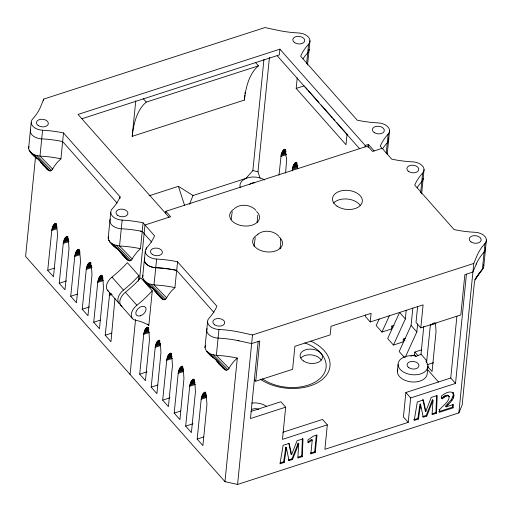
<?xml version="1.0" encoding="UTF-8"?>
<svg xmlns="http://www.w3.org/2000/svg" width="512" height="512" viewBox="0 0 512 512"><rect width="100%" height="100%" fill="white"/><g stroke="black" fill="none" stroke-linecap="round" stroke-linejoin="round"><path stroke-width="0.77" d="M453.35 395.053L452.672 392.269C456.736 397.555 449.286 403.219 446.067 406.835L445.491 406.189L451.424 399.578L453.35 395.053L453.926 395.699M298.707 443.872L292.582 459.462L289.018 460.614L288.448 459.968L292.006 458.816L298.138 443.226L298.707 443.872L297.843 458.048L302.272 456.614L301.696 455.968L302.426 438.227M302.272 456.614L303.002 438.874L297.018 440.813L291.61 454.662L291.04 454.01L288.8 443.469M422.656 416.582L426.221 415.43L432.41 399.821L432.986 400.467L432.058 414.662L436.486 413.235L435.91 412.582L436.608 395.616M436.486 413.235L437.216 395.494L431.232 397.427L425.824 411.277L425.248 410.63L422.816 399.309M298.035 444.698L298.138 443.226M432.294 401.299L432.41 399.821M306.598 63.827L308.557 44.224A11.232 7.149 5.7 0 0 298.605 32.979A85.594 54.445 5.7 0 1 277.664 30.278L264.966 27.558L43.699 99.085L40.518 106.97A85.594 54.445 5.7 0 1 32.614 118.995A11.232 7.149 5.7 0 0 42.566 130.24A85.594 54.445 5.7 0 1 63.507 132.941L60.922 158.816L57.261 162.387L54.547 165.965A129.05 56.403 72.1 0 0 52.653 169.05L51.494 170.451L50.118 170.97L48.614 170.579L43.405 164.915A16.122 2.867 32.9 0 0 41.466 162.291C37.005 157.971 30.246 154.778 28.614 148.384L31.2 122.509M35.565 156.614L25.6 256.442L224.966 481.658L237.587 484.442L458.854 412.915L462.157 405.024L474.496 281.427A85.594 54.445 5.7 0 1 482.4 269.408L483.482 267.731L483.814 265.888L486.4 240.013M43.539 100.653L43.699 99.085M42.566 130.24L39.987 156.115L52.653 169.05M47.738 270.304L51.878 229.453L53.286 225.427L55.635 223.232L57.12 229.76L57.517 235.827L53.485 276.8L47.738 270.304L54.298 268.186M59.232 283.29L63.373 242.438L64.781 238.413L67.13 236.218L68.614 242.746L69.011 248.806L64.979 289.786L59.232 283.29L66.522 280.934M70.726 296.275L74.867 255.424L76.275 251.398L78.624 249.203L80.109 255.731L80.506 261.792L76.474 302.765L70.726 296.275L77.286 294.157M82.221 309.261L86.362 268.41L87.763 264.384L90.118 262.189L91.597 268.71L92 274.778L87.968 315.75L82.221 309.261L89.504 306.906M93.715 322.246L97.856 281.389L99.258 277.37L101.613 275.168L103.091 281.696L103.494 287.763L99.462 328.736L93.715 322.246L100.269 320.122M117.971 248.838A16.122 3.622 61.8 0 1 119.174 250.515C120.07 251.578 122.202 255.539 122.97 254.797A16.122 2.867 32.9 0 0 121.037 252.179C116.576 247.859 109.811 244.659 108.186 238.272L110.765 212.39M114.963 298.419L110.957 341.722L105.21 335.226L109.786 292.57M119.93 198.426L120.09 196.858L63.507 132.941M120.09 196.858A85.594 54.445 5.7 0 1 112.179 208.877A11.232 7.149 5.7 0 0 122.138 220.122L119.552 246.003L132.218 258.938L131.066 260.333L129.69 260.858L128.186 260.461L122.15 254.579M255.43 62.426L258.458 65.843A101.28 44.262 72.1 0 0 244.384 100.07L132.205 136.333L135.757 100.768M132.218 258.938A129.05 56.403 72.1 0 1 134.112 255.846L137.536 251.475L140.493 248.704L143.072 222.822A85.594 54.445 5.7 0 0 122.138 220.122M138.317 281.152L138.867 275.661L127.373 262.675A85.594 54.432 -41.5 0 1 111.974 277.12A11.232 7.142 -41.5 0 0 108.627 291.334M130.074 374.464L135.552 319.558M139.603 278.97L144.992 224.986L170.63 216.698L165.843 211.29L367.757 146.029L372.544 151.437L382.163 148.326M144.525 258.733A11.232 7.149 5.7 0 0 155.757 267.699A85.594 54.445 5.7 0 1 176.659 270.362L174.938 287.616L171.27 291.181L168.557 294.758A129.05 56.403 72.1 0 0 166.662 297.85L165.51 299.245L164.134 299.77L162.63 299.373L157.414 293.709A16.122 2.867 32.9 0 0 155.482 291.091C151.021 286.771 144.256 283.571 142.63 277.184L144.352 259.93M144.384 259.974L145.248 251.347M146.509 249.402L146.662 247.834A85.594 54.445 5.7 0 0 154.566 235.808L143.072 222.822M139.693 374.182L143.827 333.331L145.235 329.306L147.59 327.11L149.069 333.632L149.472 339.699L145.44 380.672L139.693 374.182L146.976 371.827M152.275 290.81A85.594 54.432 -41.5 0 1 136.877 305.254A11.232 7.142 -41.5 0 0 135.386 320.198A85.594 54.432 -41.5 0 1 148.832 325.312L152.275 290.81L140.781 277.824A85.594 54.432 -41.5 0 1 125.382 292.269A11.232 7.142 -41.5 0 0 122.035 306.483M146.662 247.834A11.232 7.149 5.7 0 0 156.621 259.078L153.997 284.915L166.662 297.85M165.626 213.446L165.843 211.29M151.187 387.168L155.322 346.31L156.73 342.291L159.085 340.09L160.563 346.618L160.966 352.685L156.934 393.658L151.187 387.168L157.741 385.043M162.682 400.147L166.816 359.296L168.224 355.27L170.573 353.075L172.058 359.603L172.454 365.67L168.429 406.643L162.682 400.147L169.965 397.792M156.621 259.078A85.594 54.445 5.7 0 1 177.555 261.779L176.698 270.4L174.982 270.054A85.594 54.445 5.7 0 0 155.757 267.699A11.232 7.149 5.7 0 1 144.691 258.093M174.176 413.133L178.31 372.282L179.718 368.256L182.067 366.061L183.552 372.589L183.949 378.656L179.923 419.629L174.176 413.133L180.73 411.014M185.67 426.118L189.805 385.267L191.213 381.242L193.562 379.046L195.046 385.574L195.443 391.635L191.418 432.608L185.67 426.118L192.954 423.763M215.987 359.878C216.883 360.941 219.008 364.902 219.776 364.16A16.122 2.867 32.9 0 0 217.843 361.542C213.382 357.222 206.618 354.022 204.992 347.635L207.578 321.754M197.165 439.104L201.299 398.253L202.707 394.227L205.056 392.032L206.541 398.554L206.938 404.621L202.906 445.594L197.165 439.104L203.718 436.986M177.555 261.779L216.896 306.221A85.594 54.445 5.7 0 1 208.992 318.24A11.232 7.149 5.7 0 0 218.944 329.485L216.365 355.366L229.03 368.301L227.872 369.696L226.496 370.214L224.992 369.824L218.963 363.942M231.136 219.546L232.237 211.629M244.384 100.07L244.851 95.328M245.011 93.747L245.171 92.166M149.011 195.827L178.419 186.317L193.011 195.514L245.862 178.432L252.851 170.605L263.955 59.341M224.966 481.658L237.299 358.067A85.594 54.445 5.7 0 0 216.365 355.366L210.739 354.125L206.579 351.296M254.048 246.285L255.226 237.594M257.197 222.086L257.76 215.142M169.03 217.216L78.035 114.426L279.898 49.178L279.322 54.925L82.016 118.707M237.587 484.442L252.506 334.963L473.773 263.443L477.082 255.552A85.594 54.445 5.7 0 1 484.986 243.526A11.232 7.149 5.7 0 0 475.027 232.282A85.594 54.445 5.7 0 1 454.093 229.581L414.726 185.114A85.594 54.438 5.7 0 1 422.63 173.094A11.232 7.149 5.7 0 0 412.678 161.85A85.594 54.445 5.7 0 1 391.738 159.149L380.243 146.163A85.594 54.438 5.7 0 1 388.147 134.138A11.232 7.149 5.7 0 0 378.195 122.893A85.594 54.445 5.7 0 1 357.254 120.198L300.653 56.243A85.594 54.438 5.7 0 1 308.557 44.224M258.17 341.485L250.477 418.541L285.67 407.168L280.883 401.754L250.925 411.437M476.691 263.117L472.915 272.064L464.832 274.682L460.813 314.938L420.806 327.866L423.104 304.864L370.221 321.958L371.085 313.331L331.021 326.278L330.157 334.906L294.906 346.304L292.608 369.306L255.75 381.222L259.77 340.966L251.642 343.59L237.306 340.461M279.008 175.13L281.229 154.445L282.842 150.758L284.794 149.158L286.65 159.424L285.594 173.12M280.109 248.832L280.8 241.862L280.352 238.944M347.046 134.112L345.99 144.704L296.186 88.435L297.242 77.843M292.218 170.931C292.493 167.75 293.114 163.744 296.288 162.144L297.766 168.672M307.546 65.018L309.971 40.71M285.67 407.168L282.458 439.366L327.328 424.864L322.534 419.456L282.989 432.237M312.237 440.019L310.861 453.843L315.258 452.422L316.998 434.976L313.254 436.186L307.866 440.006L308.307 442.822L312.237 440.019L311.661 439.373L307.738 442.17M315.258 452.422L314.682 451.77L316.339 435.117M327.328 424.864L324.89 449.306L408.218 422.368L410.656 397.926L405.869 392.518L450.739 378.016L456.902 316.256M365.037 147.027L365.197 145.459L279.898 49.178M368.09 147.565L368.403 144.422L365.197 145.459M365.587 314.976L365.434 316.55L370.221 321.958M386.272 152.96L388.147 134.138M387.219 154.15L389.568 130.624M394.022 325.37L391.834 326.074L391.552 328.954L381.933 332.058L376.186 325.568L379.168 319.04M397.37 371.686L398.086 364.499A14.982 9.53 5.7 0 1 416.666 356.186L421.005 354.221L423.757 326.566M405.517 338.355L403.328 339.059L403.046 341.933L393.427 345.043L387.68 338.554L399.59 312.442L405.344 318.938L393.427 345.043M405.344 318.938L406.208 310.253M420.672 192.698L422.63 173.094M421.619 193.888L424.045 169.581M404.403 357.44L399.174 351.533L411.085 325.427L412.819 308.051M405.869 392.518L403.43 416.96L408.218 422.368M417.6 306.592L416.019 322.458L420.806 327.866M416.102 356.691L414.534 354.918L414.822 352.045L421.382 349.926M405.254 357.306L416.838 331.923L417.626 324.026M426.534 362.874L430.458 324.173M427.955 365.978L427.232 373.165A14.982 9.53 5.7 0 1 410.579 381.818A14.982 9.53 5.7 0 1 397.818 369.235M449.261 396.608L448.205 395.328L445.85 395.373L441.549 398.138L442.125 398.79L446.426 396.019L447.846 395.757L449.261 396.608C448.973 402.291 442.598 405.587 439.546 409.856L439.296 412.326L453.088 407.866L453.421 404.512L446.067 406.835M453.088 407.866L452.512 407.219L452.781 404.531M410.656 397.926L455.526 383.424L466.432 274.163M458.854 412.915L473.773 263.443M484.986 243.526L482.4 269.408L475.469 278.944M260.064 178.214L257.971 171.738L269.446 57.274M289.018 460.614L286.387 447.859L285.811 447.206L283.661 461.798L284.237 462.445L280.019 463.808L283.11 445.306L289.184 443.341L291.61 454.662M286.387 447.859L284.237 462.445M418.445 419.066L417.875 418.413L420.026 403.827L420.595 404.474L418.445 419.066L414.227 420.429L417.318 401.92L423.392 399.962L425.824 411.277M28.614 148.384L28.954 146.547M108.186 238.272L108.518 236.435M142.63 277.184L142.97 275.347M204.992 347.635L205.331 345.792M432.986 400.467L426.79 416.077L423.232 417.229L420.595 404.474M189.498 204.243L193.011 195.514M381.933 332.058L389.549 315.379M474.733 279.763L483.482 267.731M237.299 358.067L233.638 361.632L230.925 365.21A129.05 56.403 72.1 0 0 229.03 368.301M234.362 208.614C240.397 203.462 250.618 204.442 255.853 210.298M257.35 234.579C263.386 229.427 273.606 230.406 278.842 236.262M132.205 136.333A101.28 44.262 72.1 0 1 146.278 102.106L258.458 65.843M296.186 88.435L304.198 85.85M54.598 223.872L56.051 223.405M283.75 149.798L285.21 149.331M54.125 224.314L56.307 223.61M283.283 150.24L285.466 149.536M53.683 224.832L55.872 224.128M282.842 150.758L285.754 149.818M53.286 225.427L56.198 224.486M282.438 151.354L285.357 150.413M52.922 226.099L56.563 224.922M282.08 152.026L285.722 150.848M52.595 226.842L56.237 225.664M281.754 152.762L286.125 151.354M52.314 227.648L56.685 226.234M281.472 153.574L285.843 152.16M52.077 228.518L57.171 226.874M281.229 154.445L285.6 153.03M51.878 229.453L56.979 227.808M281.037 155.379L286.131 153.734M51.725 230.445L56.826 228.794M280.883 156.371L286.707 154.49M66.093 236.858L67.546 236.384M295.245 162.784L296.704 162.31M65.619 237.299L67.072 236.826M294.771 163.226L296.96 162.515M65.178 237.818L68.096 236.877M294.336 163.744L296.525 163.04M64.781 238.413L67.693 237.472M293.933 164.339L296.851 163.398M64.416 239.085L68.058 237.907M293.574 165.011L297.216 163.834M64.09 239.821L68.461 238.413M293.248 165.747L296.89 164.57M63.808 240.634L68.179 239.219M292.966 166.56L297.338 165.146M63.571 241.504L68.666 239.853M292.723 167.43L297.824 165.779M63.373 242.438L68.467 240.787M292.531 168.365L297.626 166.714M63.219 243.43L69.043 241.542M292.378 169.357L297.472 167.706M77.581 249.843L79.04 249.37M77.114 250.285L79.296 249.574M76.672 250.803L78.861 250.093M76.275 251.398L79.187 250.458M75.91 252.064L79.552 250.893M75.584 252.806L79.955 251.392M75.302 253.613L79.674 252.205M75.066 254.49L80.16 252.838M74.867 255.424L79.962 253.773M74.714 256.416L79.808 254.765M89.075 262.829L90.534 262.355M88.608 263.27L90.061 262.797M88.166 263.789L91.078 262.848M87.763 264.384L90.682 263.443M87.405 265.05L91.046 263.872M87.078 265.792L90.72 264.614M86.797 266.598L91.168 265.184M86.554 267.475L91.654 265.824M86.362 268.41L91.456 266.758M86.208 269.395L92.032 267.514M100.57 275.808L102.029 275.341M100.096 276.25L102.285 275.546M99.661 276.768L101.85 276.064M99.258 277.37L102.176 276.422M98.899 278.035L102.541 276.858M98.573 278.778L102.944 277.363M98.291 279.584L102.662 278.17M98.048 280.454L103.149 278.81M97.856 281.389L102.95 279.744M97.702 282.381L103.526 280.499M109.344 294.374L111.533 293.67M109.197 295.366L112.109 294.426M105.21 335.226L111.763 333.107M146.547 327.75L148.006 327.277M146.074 328.192L148.262 327.482M145.638 328.71L148.55 327.77M145.235 329.306L148.147 328.365M144.87 329.971L148.512 328.794M144.55 330.714L148.922 329.299M144.269 331.52L148.64 330.106M144.026 332.397L148.397 330.982M143.827 333.331L148.928 331.68M143.674 334.317L149.504 332.435M158.042 340.73L159.501 340.262M157.568 341.171L159.757 340.467M157.133 341.69L159.315 340.986M156.73 342.291L159.642 341.344M156.365 342.957L160.006 341.779M156.045 343.699L159.686 342.522M155.763 344.506L160.134 343.091M155.52 345.376L160.621 343.731M155.322 346.31L160.422 344.666M155.168 347.302L160.269 345.658M169.536 353.715L170.989 353.248M169.062 354.157L171.251 353.453M168.627 354.675L171.539 353.734M168.224 355.27L171.136 354.33M167.859 355.942L171.501 354.765M167.539 356.685L171.181 355.507M167.258 357.491L171.622 356.077M167.014 358.362L172.115 356.717M166.816 359.296L171.917 357.651M166.662 360.288L172.493 358.406M181.03 366.701L182.483 366.234M180.557 367.142L182.739 366.438M180.122 367.661L182.304 366.957M179.718 368.256L182.63 367.315M179.354 368.928L182.995 367.75M179.034 369.664L183.405 368.256M178.746 370.477L183.117 369.062M178.509 371.347L183.61 369.702M178.31 372.282L183.411 370.63M178.157 373.274L183.258 371.622M192.525 379.686L193.978 379.213M192.051 380.128L193.51 379.654M191.616 380.646L194.528 379.706M191.213 381.242L194.125 380.301M190.848 381.914L194.49 380.736M190.528 382.65L194.17 381.472M190.24 383.456L194.611 382.048M190.003 384.333L195.104 382.682M189.805 385.267L194.906 383.616M189.651 386.259L195.482 384.371M204.019 392.672L205.472 392.198M203.546 393.114L205.728 392.403M203.104 393.632L205.293 392.922M202.707 394.227L205.619 393.286M202.342 394.893L205.984 393.715M202.016 395.635L206.387 394.221M201.734 396.442L206.106 395.034M201.498 397.318L206.592 395.667M201.299 398.253L206.4 396.602M432.64 323.469L434.829 322.765M201.146 399.238L206.246 397.594M430.304 325.165L436.128 323.283M410.842 356.115L414.534 354.918M427.046 364.794L433.6 362.675M291.04 454.01L291.731 454.624M425.248 410.63L425.946 411.238M280.147 462.931L283.661 461.798M298.01 457.158L301.696 455.968M310.285 453.19L314.682 451.77M413.658 419.776L417.875 418.413M432.224 413.773L435.91 412.582M438.72 411.674L452.512 407.219M30.202 152.051L34.362 154.88L39.987 156.115A85.594 54.445 5.7 0 1 60.922 158.816M109.766 241.933L113.933 244.762L119.552 246.003A85.594 54.445 5.7 0 1 140.493 248.704M144.211 280.845L148.378 283.674L153.997 284.915A85.594 54.445 5.7 0 1 174.938 287.616M140.499 231.098L142.214 231.45L151.693 242.157M252.851 170.605L257.971 171.738M252.506 334.963L239.885 332.186A85.594 54.445 5.7 0 0 218.944 329.485M43.437 165.312L39.61 160.627A16.122 3.622 61.8 0 0 38.4 158.957M157.446 294.112L153.626 289.427A16.122 3.622 61.8 0 0 152.416 287.75M453.242 392.915C449.318 390.246 444.256 393.773 441.126 396.307L442.125 398.79M42.586 164.698L48.614 170.579M156.602 293.491L162.63 299.373M37.082 155.731L51.494 170.451M34.362 154.88L50.118 170.97M29.043 150.266L31.226 152.493M40.442 161.907L42.003 163.501M32.013 153.626L36.922 158.637M116.646 245.613L131.066 260.333M113.933 244.762L129.69 260.858M108.608 240.147L109.702 241.261M120.013 251.795L121.574 253.389M123.13 254.976L126.656 259.181M111.584 243.507L116.493 248.518M122.989 255.155L128.186 260.461M151.091 284.525L165.51 299.245M148.378 283.674L164.134 299.77M143.053 279.059L147.962 284.07M154.458 290.707L156.538 292.826M157.574 293.888L161.101 298.093M146.029 282.419L150.938 287.437M213.459 354.976L227.872 369.696M210.739 354.125L226.496 370.214M207.597 351.738L211.078 355.898M216.819 361.158L218.899 363.277M208.39 352.87L213.299 357.882M219.795 364.518L224.992 369.824M368.403 144.422L374.15 150.918M305.254 87.046L307.373 89.44M308.435 90.637L319.034 102.605M321.152 105.005L332.282 117.574M333.338 118.771L334.931 120.563M336.518 122.362L347.648 134.931M277.235 55.763L359.584 148.723M411.085 325.427L416.838 331.923M450.739 378.016L455.526 383.424M421.005 354.221L426.752 360.717L425.837 361.094A14.982 9.53 5.7 0 1 417.101 374.669A14.982 9.53 5.7 0 1 398.086 364.499M453.126 393.018L453.696 393.67M453.35 393.952L453.926 394.598M391.834 326.074L392.883 327.258M403.328 339.059L404.896 340.832M414.822 352.045L417.958 355.584M427.885 366.797L432.064 371.52L436.038 331.648L435.482 323.194M453.139 396.166L453.709 396.813M452.73 397.293L453.306 397.939M427.078 369.082L438.573 382.067M451.424 399.578L452 400.224M447.27 395.104L447.846 395.757M445.85 395.373L446.426 396.019M444.621 395.891L445.197 396.544M443.475 396.582L444.051 397.235M447.424 404.262L448 404.915M438.97 409.203L439.546 409.856M426.221 415.43L426.79 416.077M143.258 98.688L146.278 102.106M117.114 203.091L62.65 141.568L60.928 141.216A85.594 54.445 5.7 0 0 41.709 138.867A11.232 7.149 5.7 0 1 30.675 129.293M176.659 270.362L213.939 312.474M254.317 379.597L255.75 381.222M292.006 458.816L292.582 459.462M111.974 277.12L123.469 290.106A11.232 7.142 -41.5 0 0 120.122 304.32M125.382 292.269L136.877 305.254M147.789 324.134L148.832 325.312M107.277 290.042L118.771 303.027M120.691 305.19L132.186 318.176M448.205 395.328L448.685 395.955M222.739 367.501L223.462 368.544M45.638 167.213L47.091 169.293M113.728 245.702L114.272 246.534M34.707 156.646L33.926 155.309M178.419 186.317L184.646 205.587M483.533 264.64L483.814 265.888M420.544 406.701L420.806 408.141M285.811 447.206L286.074 448.646M382.733 148.582A85.594 54.438 5.7 0 1 387.29 142.765A11.232 7.149 5.7 0 0 388.506 137.997M110.24 219.181A11.232 7.149 5.7 0 0 121.274 228.749A85.594 54.445 5.7 0 1 142.214 231.45M303.136 58.669A85.594 54.438 5.7 0 1 307.699 52.845A11.232 7.149 5.7 0 0 309.114 49.331M423.187 178.202A11.232 7.149 5.7 0 1 421.773 181.715A85.594 54.438 5.7 0 0 417.216 187.539M485.338 247.386A11.232 7.149 5.7 0 1 484.122 252.154A85.594 54.445 5.7 0 0 476.218 264.179M239.027 340.813A85.594 54.445 5.7 0 0 218.086 338.112A11.232 7.149 5.7 0 1 207.053 328.544M333.536 203.104A14.982 9.53 5.7 0 1 347.328 199.027A14.982 9.53 5.7 0 1 360.288 205.549M280.026 247.469A14.982 9.53 5.7 0 1 280.8 248.666M257.037 221.504A14.982 9.53 5.7 0 1 257.811 222.701M256.55 211.424A14.982 9.53 5.7 0 1 254.176 224.352A14.982 9.53 5.7 0 1 233.658 222.304A14.982 9.53 5.7 0 1 233.882 209.158M279.053 236.966A14.982 9.53 5.7 0 1 277.165 250.317A14.982 9.53 5.7 0 1 256.128 247.866A14.982 9.53 5.7 0 1 258.016 234.515M310.835 341.139A41.197 26.202 5.7 0 1 321.216 380.307A41.197 26.202 5.7 0 1 260.198 379.142M304.851 342.906A37.446 23.821 5.7 0 1 319.347 379.123A37.446 23.821 5.7 0 1 262.413 378.848M300.928 357.926A11.232 7.149 5.7 0 1 311.52 354.893A11.232 7.149 5.7 0 1 321.178 360.064M251.827 403.053A14.982 9.53 5.7 0 1 266.31 406.246M251.622 409.568A5.99 3.814 5.7 0 1 258.822 409.318M138.867 275.661A85.594 54.432 -41.5 0 1 123.469 290.106M249.664 184.422A5.99 3.814 5.7 0 1 254.79 182.765M240.282 187.738A14.982 9.53 5.7 0 1 247.302 177.914A14.982 9.53 5.7 0 1 264.71 179.981M374.208 132.57A5.99 3.808 5.7 0 0 384.16 131.347A5.99 3.808 5.7 0 0 376.73 126.298A5.99 3.808 5.7 0 0 374.208 132.57M38.24 125.562A5.99 3.814 5.7 0 0 48.192 124.339A5.99 3.814 5.7 0 0 40.768 119.29A5.99 3.814 5.7 0 0 38.24 125.562M294.611 42.65A5.99 3.808 5.7 0 0 304.563 41.427A5.99 3.808 5.7 0 0 297.139 36.378A5.99 3.808 5.7 0 0 294.611 42.65M117.805 215.443A5.99 3.814 5.7 0 0 127.757 214.221A5.99 3.814 5.7 0 0 120.333 209.171A5.99 3.814 5.7 0 0 117.805 215.443M408.685 171.52A5.99 3.808 5.7 0 0 418.643 170.298A5.99 3.808 5.7 0 0 411.213 165.248A5.99 3.808 5.7 0 0 408.685 171.52M152.288 254.4A5.99 3.814 5.7 0 0 162.24 253.178A5.99 3.814 5.7 0 0 154.816 248.128A5.99 3.814 5.7 0 0 152.288 254.4M214.618 324.806A5.99 3.814 5.7 0 0 224.57 323.584A5.99 3.814 5.7 0 0 217.139 318.534A5.99 3.814 5.7 0 0 214.618 324.806M471.04 241.958A5.99 3.808 5.7 0 0 480.992 240.736A5.99 3.808 5.7 0 0 473.568 235.686A5.99 3.808 5.7 0 0 471.04 241.958M337.037 206.15A14.982 9.53 5.7 0 0 361.92 203.098A14.982 9.53 5.7 0 0 343.354 190.47A14.982 9.53 5.7 0 0 337.037 206.15M140.48 315.77A5.99 3.808 -41.5 0 0 145.613 307.437A5.99 3.808 -41.5 0 0 136.73 310.304A5.99 3.808 -41.5 0 0 140.48 315.77M408.858 367.738A5.99 3.814 5.7 0 0 418.81 366.515A5.99 3.814 5.7 0 0 411.386 361.466A5.99 3.814 5.7 0 0 408.858 367.738M303.482 360.973A11.232 7.149 5.7 0 0 322.144 358.682A11.232 7.149 5.7 0 0 308.218 349.216A11.232 7.149 5.7 0 0 303.482 360.973"/></g></svg>
